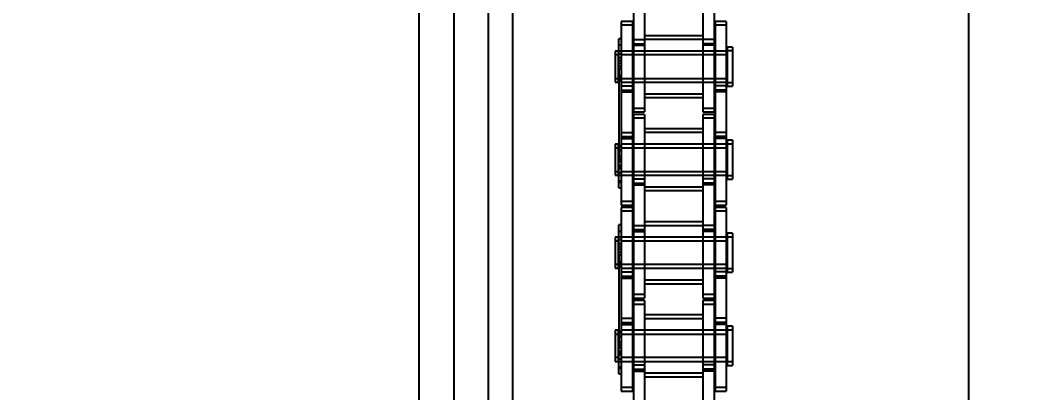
# Model space of a CAD drawing. Header units: metres. Extents: x 0 to 63075, y 0 to 44550.
# Drawn here: x 13714.6 to 13851.8, y 29976.1 to 30026.9 of the extents above; entities that cross this region are included whole.
import ezdxf

# ---------------------------------------------------------------- set-up
doc = ezdxf.new("R2010")
doc.units = ezdxf.units.M
doc.header["$LTSCALE"] = 75
doc.linetypes.add('HIDDEN2', pattern=[4.7625, 3.175, -1.5875])
for name, color, linetype in [('18_COTAS', 7, 'Continuous'), ('SDM', 7, 'Continuous'), ('SL1', 8, 'Continuous'), ('SL4', 4, 'Continuous'), ('ST1', 7, 'HIDDEN2')]:
    doc.layers.add(name, color=color, linetype=linetype)
doc.styles.add('ROMANS', font='ROMANS.SHX')
doc.dimstyles.new('75___1-75', dxfattribs={"dimscale": 75, "dimtxt": 2.5, "dimasz": 2, "dimexe": 1.5, "dimexo": 1, "dimgap": 0.5, "dimtad": 1, "dimdec": 0, "dimzin": 12, "dimtxsty": 'ROMANS', "dimcen": 0, "dimclrd": 256, "dimclre": 256, "dimclrt": 3, "dimazin": 3, "dimtfac": 1, "dimtdec": 0, "dimtmove": 0, "dimatfit": 0, "dimfxl": 1, "dimlwd": -1, "dimlwe": -1, "dimarcsym": 0})

# ---------------------------------------------------------------- blocks, each defined once
blk = doc.blocks.new('A$C1d93b9d1')
at = {"layer": 'SL1'}
for radius, start, end in [(1979, 150.48869, 76.2155), (1915.5, 151.39767, 77.94663), (1915.5, 151.39767, 77.48242), (1907.5, 151.51701, 77.89531), (1508, 159.38429, 0), (1508, 159.38429, 0), (1500, 179.96007, 0.03993)]:
    blk.add_arc((6031.73, 6950), radius, start, end, dxfattribs=at)
blk = doc.blocks.new('*D27')
at = {"layer": '18_COTAS', "transparency": 16777216}
for p, q in [((12131.24, 27878.33), (12131.24, 30705.37)), ((13913.74, 30509.57), (13913.74, 30705.37)), ((11981.24, 30592.87), (11122.31, 30592.87)), ((13913.74, 30592.87), (12131.24, 30592.87)), ((14063.74, 30592.87), (14213.74, 30592.87))]:
    blk.add_line(p, q, dxfattribs=at)
for points in [[(11981.24, 30617.87), (11981.24, 30567.87), (12131.24, 30592.87)], [(14063.74, 30617.87), (14063.74, 30567.87), (13913.74, 30592.87)]]:
    blk.add_solid(points, dxfattribs=at)
at = {"layer": 'Defpoints', "color": 0, "transparency": 16777216}
for p in [(13913.74, 30592.87), (13913.74, 30434.57), (12131.24, 27803.33)]:
    blk.add_point(p, dxfattribs=at)
at = {"layer": '18_COTAS', "color": 3, "transparency": 16777216, "insert": (11476.78, 30724.12), "char_height": 187.5, "attachment_point": 5, "style": 'ROMANS'}
blk.add_mtext('1782', dxfattribs=at)
blk = doc.blocks.new('A$C429c7d53')
at = {"layer": 'SL4'}
for p, q in [((48.23, 3289.74), (48.23, 2339.74)), ((57.76, 2339.74), (57.76, 3129.5)), ((123.23, 2339.74), (123.23, 3005.31))]:
    blk.add_line(p, q, dxfattribs=at)
at = {"layer": 'ST1'}
for p, q in [((53, 3339.74), (53, 2339.74)), ((61, 3339.74), (61, 2339.74)), ((57.76, 2339.74), (57.76, 3129.5)), ((77.52, 2939.76), (77.52, 2933.41)), ((79.03, 2939.76), (79.03, 2933.41)), ((86.96, 2939.76), (86.96, 2933.41)), ((88.49, 2939.76), (88.49, 2933.41)), ((75.84, 2936.66), (75.84, 2936.16)), ((77.36, 2936.66), (75.84, 2936.66)), ((75.84, 2936.16), (75.84, 2927.06)), ((77.36, 2936.16), (75.84, 2936.16)), ((77.36, 2936.66), (77.36, 2936.16)), ((77.36, 2936.16), (77.36, 2927.06)), ((88.64, 2936.66), (88.64, 2936.16)), ((90.16, 2936.66), (88.64, 2936.66)), ((88.64, 2936.16), (88.64, 2927.06)), ((90.16, 2936.16), (88.64, 2936.16)), ((90.16, 2936.66), (90.16, 2936.16)), ((90.16, 2936.16), (90.16, 2927.06)), ((86.96, 2934.7), (79.03, 2934.7)), ((75.51, 2933.47), (75.51, 2934.29)), ((75.84, 2934.29), (75.51, 2934.29)), ((75.51, 2933.47), (75.84, 2933.47)), ((75.51, 2930.24), (75.51, 2933.47)), ((77.52, 2934.2), (79.03, 2934.2)), ((77.52, 2933.62), (79.03, 2933.62)), ((77.52, 2933.41), (79.03, 2933.41)), ((77.52, 2933.41), (77.52, 2924.32)), ((86.96, 2934.2), (79.03, 2934.2)), ((79.03, 2933.41), (79.03, 2924.32)), ((88.49, 2934.2), (86.96, 2934.2)), ((88.49, 2933.62), (86.96, 2933.62)), ((88.49, 2933.41), (86.96, 2933.41)), ((86.96, 2933.41), (86.96, 2924.32)), ((88.49, 2933.41), (88.49, 2924.32)), ((75, 2932.58), (75, 2932.08)), ((75.47, 2932.58), (75, 2932.58)), ((75, 2932.08), (75, 2928.39)), ((75.47, 2932.08), (75, 2932.08)), ((75.47, 2932.08), (75.47, 2932.58)), ((75.84, 2932.21), (75.47, 2932.21)), ((75.47, 2928.39), (75.47, 2932.08)), ((77.36, 2932.58), (75.51, 2932.58)), ((90.34, 2932.58), (75.84, 2932.58)), ((77.36, 2932.08), (75.84, 2932.08)), ((90.34, 2932.08), (75.84, 2932.08)), ((79.03, 2932.58), (77.52, 2932.58)), ((79.03, 2932.08), (77.52, 2932.08)), ((86.96, 2932.58), (79.03, 2932.58)), ((86.96, 2932.08), (79.03, 2932.08)), ((88.49, 2932.58), (86.96, 2932.58)), ((88.49, 2932.08), (86.96, 2932.08)), ((90.16, 2932.58), (88.64, 2932.58)), ((90.16, 2932.08), (88.64, 2932.08)), ((90.34, 2932.63), (90.34, 2933.14)), ((91, 2933.14), (90.34, 2933.14)), ((90.34, 2927.84), (90.34, 2932.63)), ((91, 2932.63), (90.34, 2932.63)), ((91, 2933.14), (91, 2932.63)), ((91, 2932.63), (91, 2927.84)), ((75.84, 2931.71), (75.47, 2931.71)), ((75.51, 2931.34), (75.84, 2931.34)), ((75.51, 2930.95), (75.84, 2930.95)), ((75.51, 2930.53), (75.84, 2930.53)), ((75.47, 2929.26), (75.84, 2929.26)), ((75.51, 2930.24), (75.84, 2930.24)), ((75.51, 2930.24), (75.51, 2917.54)), ((75.51, 2929.17), (75.84, 2929.17)), ((75, 2928.89), (75.47, 2928.89)), ((75, 2928.39), (75.47, 2928.39)), ((75.47, 2928.76), (75.84, 2928.76)), ((75.51, 2929.07), (75.84, 2929.07)), ((75.51, 2928.62), (75.84, 2928.62)), ((75.84, 2928.89), (77.36, 2928.89)), ((75.84, 2928.89), (90.34, 2928.89)), ((75.84, 2928.39), (77.36, 2928.39)), ((75.84, 2928.39), (90.34, 2928.39)), ((75.84, 2927.86), (77.36, 2927.86)), ((77.52, 2928.89), (79.03, 2928.89)), ((77.52, 2928.39), (79.03, 2928.39)), ((79.03, 2928.89), (86.96, 2928.89)), ((79.03, 2928.39), (86.96, 2928.39)), ((86.96, 2928.89), (88.49, 2928.89)), ((86.96, 2928.39), (88.49, 2928.39)), ((88.64, 2928.89), (90.16, 2928.89)), ((88.64, 2928.39), (90.16, 2928.39)), ((90.16, 2927.86), (88.64, 2927.86)), ((90.34, 2928.34), (91, 2928.34)), ((90.34, 2927.84), (91, 2927.84)), ((75.84, 2927.28), (77.36, 2927.28)), ((75.84, 2927.06), (77.36, 2927.06)), ((75.84, 2927.06), (75.84, 2920.71)), ((77.36, 2927.06), (77.36, 2920.71)), ((79.03, 2926.78), (86.96, 2926.78)), ((90.16, 2927.28), (88.64, 2927.28)), ((90.16, 2927.06), (88.64, 2927.06)), ((88.64, 2927.06), (88.64, 2920.71)), ((90.16, 2927.06), (90.16, 2920.71)), ((79.03, 2926.28), (86.96, 2926.28)), ((77.52, 2924.82), (79.03, 2924.82)), ((77.52, 2924.32), (79.03, 2924.32)), ((77.52, 2923.98), (77.52, 2923.46)), ((79.03, 2923.98), (77.52, 2923.98)), ((79.03, 2923.98), (79.03, 2923.46)), ((86.96, 2924.82), (88.49, 2924.82)), ((86.96, 2924.32), (88.49, 2924.32)), ((86.96, 2923.98), (86.96, 2923.46)), ((88.49, 2923.98), (86.96, 2923.98)), ((88.49, 2923.98), (88.49, 2923.46)), ((77.52, 2923.46), (77.52, 2914.36)), ((79.03, 2923.46), (77.52, 2923.46)), ((79.03, 2923.46), (79.03, 2914.36)), ((86.96, 2923.46), (86.96, 2914.36)), ((88.49, 2923.46), (86.96, 2923.46)), ((88.49, 2923.46), (88.49, 2914.36)), ((75.84, 2921.52), (77.36, 2921.52)), ((75.84, 2920.94), (77.36, 2920.94)), ((86.96, 2922.02), (79.03, 2922.02)), ((86.96, 2921.5), (79.03, 2921.5)), ((90.16, 2921.52), (88.64, 2921.52)), ((90.16, 2920.94), (88.64, 2920.94)), ((75, 2919.9), (75, 2919.38)), ((75.47, 2919.9), (75, 2919.9)), ((75.47, 2919.38), (75.47, 2919.9)), ((75.51, 2919.73), (75.84, 2919.73)), ((75.51, 2919.62), (75.84, 2919.62)), ((75.84, 2920.71), (77.36, 2920.71)), ((75.84, 2920.71), (75.84, 2911.62)), ((77.36, 2919.9), (75.84, 2919.9)), ((90.34, 2919.9), (75.84, 2919.9)), ((77.36, 2920.71), (77.36, 2911.62)), ((79.03, 2919.9), (77.52, 2919.9)), ((86.96, 2919.9), (79.03, 2919.9)), ((88.49, 2919.9), (86.96, 2919.9)), ((90.16, 2920.71), (88.64, 2920.71)), ((88.64, 2920.71), (88.64, 2911.62)), ((90.16, 2919.9), (88.64, 2919.9)), ((90.16, 2920.71), (90.16, 2911.62)), ((90.34, 2919.93), (90.34, 2920.46)), ((91, 2920.46), (90.34, 2920.46)), ((90.34, 2915.14), (90.34, 2919.93)), ((91, 2919.93), (90.34, 2919.93)), ((91, 2920.46), (91, 2919.93)), ((91, 2919.93), (91, 2915.14)), ((75, 2919.38), (75, 2915.69)), ((75.47, 2919.38), (75, 2919.38)), ((75.84, 2919.54), (75.47, 2919.54)), ((75.47, 2915.69), (75.47, 2919.38)), ((75.84, 2919.01), (75.47, 2919.01)), ((75.51, 2919.15), (75.84, 2919.15)), ((75.51, 2918.27), (75.84, 2918.27)), ((77.36, 2919.38), (75.84, 2919.38)), ((90.34, 2919.38), (75.84, 2919.38)), ((79.03, 2919.38), (77.52, 2919.38)), ((86.96, 2919.38), (79.03, 2919.38)), ((88.49, 2919.38), (86.96, 2919.38)), ((90.16, 2919.38), (88.64, 2919.38)), ((75.51, 2917.85), (75.84, 2917.85)), ((75.51, 2917.54), (75.84, 2917.54)), ((75.51, 2913.98), (75.51, 2917.54)), ((75.51, 2917.04), (75.84, 2917.04)), ((75.51, 2916.87), (75.84, 2916.87)), ((75, 2916.21), (75.47, 2916.21)), ((75, 2915.69), (75.47, 2915.69)), ((75.47, 2916.58), (75.84, 2916.58)), ((75.47, 2916.06), (75.84, 2916.06)), ((75.51, 2915.69), (77.36, 2915.69)), ((75.84, 2916.21), (77.36, 2916.21)), ((75.84, 2916.21), (90.34, 2916.21)), ((75.84, 2915.69), (90.34, 2915.69)), ((77.52, 2916.21), (79.03, 2916.21)), ((77.52, 2915.69), (79.03, 2915.69)), ((79.03, 2916.21), (86.96, 2916.21)), ((79.03, 2915.69), (86.96, 2915.69)), ((86.96, 2916.21), (88.49, 2916.21)), ((86.96, 2915.69), (88.49, 2915.69)), ((88.64, 2916.21), (90.16, 2916.21)), ((88.64, 2915.69), (90.16, 2915.69)), ((90.34, 2915.66), (91, 2915.66)), ((75.51, 2914.92), (75.84, 2914.92)), ((75.51, 2914.75), (75.84, 2914.75)), ((77.52, 2915.18), (79.03, 2915.18)), ((77.52, 2914.6), (79.03, 2914.6)), ((77.52, 2914.36), (79.03, 2914.36)), ((77.52, 2914.36), (77.52, 2908.01)), ((79.03, 2914.1), (86.96, 2914.1)), ((79.03, 2914.36), (79.03, 2908.01)), ((88.49, 2915.18), (86.96, 2915.18)), ((88.49, 2914.6), (86.96, 2914.6)), ((88.49, 2914.36), (86.96, 2914.36)), ((86.96, 2914.36), (86.96, 2908.01)), ((88.49, 2914.36), (88.49, 2908.01)), ((90.34, 2915.14), (91, 2915.14)), ((75.51, 2913.98), (75.84, 2913.98)), ((79.03, 2913.58), (86.96, 2913.58)), ((75.84, 2912.14), (77.36, 2912.14)), ((75.84, 2911.62), (77.36, 2911.62)), ((88.64, 2912.14), (90.16, 2912.14)), ((88.64, 2911.62), (90.16, 2911.62)), ((75.84, 2911.3), (75.84, 2910.76)), ((77.36, 2911.3), (75.84, 2911.3)), ((75.84, 2910.76), (75.84, 2901.66)), ((77.36, 2910.76), (75.84, 2910.76)), ((77.36, 2911.3), (77.36, 2910.76)), ((77.36, 2910.76), (77.36, 2901.66)), ((88.64, 2911.3), (88.64, 2910.76)), ((90.16, 2911.3), (88.64, 2911.3)), ((88.64, 2910.76), (88.64, 2901.66)), ((90.16, 2910.76), (88.64, 2910.76)), ((90.16, 2911.3), (90.16, 2910.76)), ((90.16, 2910.76), (90.16, 2901.66)), ((75.51, 2908.07), (75.51, 2908.93)), ((75.84, 2908.93), (75.51, 2908.93)), ((77.52, 2908.84), (79.03, 2908.84)), ((86.96, 2909.34), (79.03, 2909.34)), ((86.96, 2908.8), (79.03, 2908.8)), ((88.49, 2908.84), (86.96, 2908.84)), ((75, 2907.23), (75, 2906.68)), ((75.47, 2907.23), (75, 2907.23)), ((75.47, 2906.68), (75.47, 2907.23)), ((75.51, 2908.07), (75.84, 2908.07)), ((75.51, 2904.84), (75.51, 2908.07)), ((77.36, 2907.23), (75.51, 2907.23)), ((90.34, 2907.23), (75.84, 2907.23)), ((77.52, 2908.26), (79.03, 2908.26)), ((77.52, 2908.01), (79.03, 2908.01)), ((77.52, 2908.01), (77.52, 2898.92)), ((79.03, 2907.23), (77.52, 2907.23)), ((86.96, 2907.23), (79.03, 2907.23)), ((79.03, 2908.01), (79.03, 2898.92)), ((88.49, 2908.26), (86.96, 2908.26)), ((88.49, 2908.01), (86.96, 2908.01)), ((86.96, 2908.01), (86.96, 2898.92)), ((88.49, 2907.23), (86.96, 2907.23)), ((88.49, 2908.01), (88.49, 2898.92)), ((90.16, 2907.23), (88.64, 2907.23)), ((90.34, 2907.23), (90.34, 2907.78)), ((91, 2907.78), (90.34, 2907.78)), ((90.34, 2902.44), (90.34, 2907.23)), ((91, 2907.23), (90.34, 2907.23)), ((91, 2907.78), (91, 2907.23)), ((91, 2907.23), (91, 2902.44)), ((75, 2906.68), (75, 2902.99)), ((75.47, 2906.68), (75, 2906.68)), ((75.84, 2906.86), (75.47, 2906.86)), ((75.47, 2902.99), (75.47, 2906.68)), ((75.84, 2906.31), (75.47, 2906.31)), ((75.51, 2905.94), (75.84, 2905.94)), ((77.36, 2906.68), (75.84, 2906.68)), ((90.34, 2906.68), (75.84, 2906.68)), ((79.03, 2906.68), (77.52, 2906.68)), ((86.96, 2906.68), (79.03, 2906.68)), ((88.49, 2906.68), (86.96, 2906.68)), ((90.16, 2906.68), (88.64, 2906.68)), ((75.51, 2905.59), (75.84, 2905.59)), ((75.51, 2905.17), (75.84, 2905.17)), ((75.51, 2904.84), (75.84, 2904.84)), ((75.51, 2904.84), (75.51, 2892.14)), ((75, 2903.54), (75.47, 2903.54)), ((75.47, 2903.91), (75.84, 2903.91)), ((75.47, 2903.36), (75.84, 2903.36)), ((75.51, 2903.82), (75.84, 2903.82)), ((75.51, 2903.71), (75.84, 2903.71)), ((75.51, 2903.22), (75.84, 2903.22)), ((75.84, 2903.54), (77.36, 2903.54)), ((75.84, 2903.54), (90.34, 2903.54)), ((77.52, 2903.54), (79.03, 2903.54)), ((79.03, 2903.54), (86.96, 2903.54)), ((86.96, 2903.54), (88.49, 2903.54)), ((88.64, 2903.54), (90.16, 2903.54)), ((75, 2902.99), (75.47, 2902.99)), ((75.84, 2902.99), (77.36, 2902.99)), ((75.84, 2902.99), (90.34, 2902.99)), ((75.84, 2902.5), (77.36, 2902.5)), ((75.84, 2901.92), (77.36, 2901.92)), ((77.52, 2902.99), (79.03, 2902.99)), ((79.03, 2902.99), (86.96, 2902.99)), ((86.96, 2902.99), (88.49, 2902.99)), ((88.64, 2902.99), (90.16, 2902.99)), ((90.16, 2902.5), (88.64, 2902.5)), ((90.16, 2901.92), (88.64, 2901.92)), ((90.34, 2902.98), (91, 2902.98)), ((90.34, 2902.44), (91, 2902.44)), ((75.84, 2901.66), (77.36, 2901.66)), ((75.84, 2901.66), (75.84, 2895.31)), ((77.36, 2901.66), (77.36, 2895.31)), ((79.03, 2901.42), (86.96, 2901.42)), ((79.03, 2900.88), (86.96, 2900.88)), ((90.16, 2901.66), (88.64, 2901.66)), ((88.64, 2901.66), (88.64, 2895.31)), ((90.16, 2901.66), (90.16, 2895.31)), ((77.52, 2899.46), (79.03, 2899.46)), ((86.96, 2899.46), (88.49, 2899.46)), ((77.52, 2898.92), (79.03, 2898.92)), ((77.52, 2898.62), (77.52, 2898.06)), ((79.03, 2898.62), (77.52, 2898.62)), ((77.52, 2898.06), (77.52, 2888.96)), ((79.03, 2898.06), (77.52, 2898.06)), ((79.03, 2898.62), (79.03, 2898.06)), ((79.03, 2898.06), (79.03, 2888.96)), ((86.96, 2898.92), (88.49, 2898.92)), ((86.96, 2898.62), (86.96, 2898.06)), ((88.49, 2898.62), (86.96, 2898.62)), ((86.96, 2898.06), (86.96, 2888.96)), ((88.49, 2898.06), (86.96, 2898.06)), ((88.49, 2898.62), (88.49, 2898.06)), ((88.49, 2898.06), (88.49, 2888.96)), ((86.96, 2896.66), (79.03, 2896.66)), ((75.84, 2896.17), (77.36, 2896.17)), ((75.84, 2895.58), (77.36, 2895.58)), ((75.84, 2895.31), (77.36, 2895.31)), ((75.84, 2895.31), (75.84, 2886.22)), ((77.36, 2895.31), (77.36, 2886.22)), ((86.96, 2896.1), (79.03, 2896.1)), ((90.16, 2896.17), (88.64, 2896.17)), ((90.16, 2895.58), (88.64, 2895.58)), ((90.16, 2895.31), (88.64, 2895.31)), ((88.64, 2895.31), (88.64, 2886.22)), ((90.16, 2895.31), (90.16, 2886.22)), ((90.34, 2894.53), (90.34, 2895.1)), ((91, 2895.1), (90.34, 2895.1)), ((91, 2895.1), (91, 2894.53)), ((75, 2894.55), (75, 2893.98)), ((75.47, 2894.55), (75, 2894.55)), ((75, 2893.98), (75, 2890.29)), ((75.47, 2893.98), (75, 2893.98)), ((75.47, 2893.98), (75.47, 2894.55)), ((75.84, 2894.18), (75.47, 2894.18)), ((75.47, 2890.29), (75.47, 2893.98)), ((75.84, 2893.61), (75.47, 2893.61)), ((75.51, 2894.37), (75.84, 2894.37)), ((75.51, 2894.27), (75.84, 2894.27)), ((75.51, 2893.75), (75.84, 2893.75)), ((77.36, 2894.55), (75.84, 2894.55)), ((90.34, 2894.55), (75.84, 2894.55)), ((77.36, 2893.98), (75.84, 2893.98)), ((90.34, 2893.98), (75.84, 2893.98)), ((79.03, 2894.55), (77.52, 2894.55)), ((79.03, 2893.98), (77.52, 2893.98)), ((86.96, 2894.55), (79.03, 2894.55)), ((86.96, 2893.98), (79.03, 2893.98)), ((88.49, 2894.55), (86.96, 2894.55)), ((88.49, 2893.98), (86.96, 2893.98)), ((90.16, 2894.55), (88.64, 2894.55)), ((90.16, 2893.98), (88.64, 2893.98)), ((90.34, 2889.74), (90.34, 2894.53)), ((91, 2894.53), (90.34, 2894.53)), ((91, 2894.53), (91, 2889.74)), ((75.51, 2892.91), (75.84, 2892.91)), ((75.51, 2892.5), (75.84, 2892.5)), ((75.51, 2892.14), (75.84, 2892.14)), ((75.51, 2888.58), (75.51, 2892.14)), ((75, 2890.86), (75.47, 2890.86)), ((75.47, 2891.23), (75.84, 2891.23)), ((75.51, 2891.68), (75.84, 2891.68)), ((75.51, 2891.51), (75.84, 2891.51)), ((75.84, 2890.86), (77.36, 2890.86)), ((75.84, 2890.86), (90.34, 2890.86)), ((77.52, 2890.86), (79.03, 2890.86)), ((79.03, 2890.86), (86.96, 2890.86)), ((86.96, 2890.86), (88.49, 2890.86)), ((88.64, 2890.86), (90.16, 2890.86)), ((75, 2890.29), (75.47, 2890.29)), ((75.47, 2890.66), (75.84, 2890.66)), ((75.51, 2890.29), (77.36, 2890.29)), ((75.51, 2889.56), (75.84, 2889.56)), ((75.51, 2889.39), (75.84, 2889.39)), ((75.84, 2890.29), (90.34, 2890.29)), ((77.52, 2890.29), (79.03, 2890.29)), ((77.52, 2889.83), (79.03, 2889.83)), ((79.03, 2890.29), (86.96, 2890.29)), ((86.96, 2890.29), (88.49, 2890.29)), ((88.49, 2889.83), (86.96, 2889.83)), ((88.64, 2890.29), (90.16, 2890.29)), ((90.34, 2890.3), (91, 2890.3)), ((90.34, 2889.74), (91, 2889.74)), ((75.51, 2888.58), (75.84, 2888.58)), ((77.52, 2889.24), (79.03, 2889.24)), ((77.52, 2888.96), (79.03, 2888.96)), ((77.52, 2888.96), (77.52, 2882.61)), ((79.03, 2888.74), (86.96, 2888.74)), ((79.03, 2888.18), (86.96, 2888.18)), ((79.03, 2888.96), (79.03, 2882.61)), ((88.49, 2889.24), (86.96, 2889.24)), ((88.49, 2888.96), (86.96, 2888.96)), ((86.96, 2888.96), (86.96, 2882.61)), ((88.49, 2888.96), (88.49, 2882.61)), ((75.84, 2886.78), (77.36, 2886.78)), ((88.64, 2886.78), (90.16, 2886.78)), ((75.84, 2886.22), (77.36, 2886.22)), ((88.64, 2886.22), (90.16, 2886.22))]:
    blk.add_line(p, q, dxfattribs=at)

msp = doc.modelspace()

# ---------------------------------------------------------------- block references
at = {"layer": 'SDM'}
for name, p in [('A$C1d93b9d1', (8259.51, 24302.83)), ('A$C429c7d53', (13720.74, 27090.07))]:
    msp.add_blockref(name, p, dxfattribs=at)

# ---------------------------------------------------------------- dimensions: what is measured, and where the dimension line sits
at = {"layer": '18_COTAS'}
dim = msp.add_linear_dim(base=(13913.73996451, 30592.87116724), p1=(12131.23996451, 27803.3334565), p2=(13913.73996451, 30434.56595658), dimstyle='75___1-75', dxfattribs=at)
dim.commit()
dim.dimension.update_dxf_attribs({"geometry": '*D27', "text_midpoint": (11476.77567879, 30592.87116724), "dimtype": 160})

doc.saveas('drawing.dxf')
